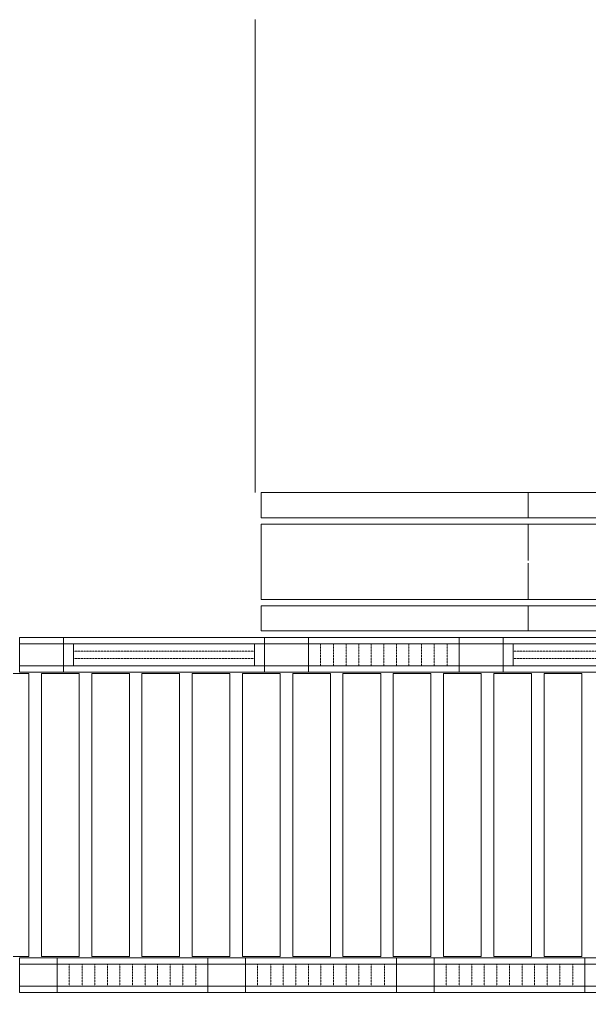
# Model space of a CAD drawing. Header units: millimetres. Extents: x -962357 to -591296, y -223672 to 59420.
# Drawn here: x -768230 to -763693, y -223672 to -215929 of the extents above; entities that cross this region are included whole.
import ezdxf

# ---------------------------------------------------------------- set-up
doc = ezdxf.new("R2010")
doc.units = ezdxf.units.MM
doc.linetypes.add('DPA_Hidden 50', pattern=[3, 2, -1])
doc.layers.add('A-CLNG', color=2, linetype='Continuous', lineweight=9)
doc.layers.add('A-GLAZ-CURT', color=2, linetype='Continuous', lineweight=9)

# ---------------------------------------------------------------- blocks, each defined once
blk = doc.blocks.new('DPA_CP_Metal Ceiling Panel - Vertical Panel with Gap-11114031-4160-01 UPPER PLATFORM LEVEL - REFLECTED CEILING PLAN')
at = {"layer": 'A-GLAZ-CURT'}
for p, q in [((-849807.4, 2689), (-849807.4, 439)), ((-849507.4, 2689), (-849807.4, 2689)), ((-849507.4, 2689), (-849807.4, 2689)), ((-849807.4, 2689), (-849807.4, 439)), ((-849807.4, 439), (-849807.4, 2689)), ((-849807.4, 2689), (-849507.4, 2689)), ((-849507.4, 2689), (-849507.4, 439)), ((-849507.4, 439), (-849507.4, 2689)), ((-849507.4, 2689), (-849507.4, 439)), ((-849507.4, 439), (-849807.4, 439)), ((-849807.4, 439), (-849507.4, 439)), ((-849507.4, 439), (-849807.4, 439))]:
    blk.add_line(p, q, dxfattribs=at)
blk = doc.blocks.new('System Panel - DPA-AR_Metal Ceiling Rectangular Panel-V25-4160-01 UPPER PLATFORM LEVEL - REFLECTED CEILING PLAN')
at = {"layer": 'A-GLAZ-CURT'}
for p, q in [((-814257.4, 3229), (-816382.4, 3229)), ((-816382.4, 3229), (-816382.4, 3029)), ((-816382.4, 3029), (-816382.4, 3229)), ((-816382.4, 3229), (-814257.4, 3229)), ((-814257.4, 3029), (-814257.4, 3229)), ((-814257.4, 3229), (-814257.4, 3029)), ((-816382.4, 3029), (-814257.4, 3029)), ((-814257.4, 3029), (-816382.4, 3029))]:
    blk.add_line(p, q, dxfattribs=at)
blk = doc.blocks.new('System Panel - DPA-AR_Metal Ceiling Rectangular Panel-V45-4160-01 UPPER PLATFORM LEVEL - REFLECTED CEILING PLAN')
at = {"layer": 'A-GLAZ-CURT'}
for p, q in [((-763507.2, 4129), (-764182.4, 4129)), ((-764182.4, 4129), (-764182.4, 3929)), ((-764182.4, 3929), (-764182.4, 4129)), ((-764182.4, 4129), (-762805.8, 4129)), ((-762805.8, 4129), (-763498.6, 4129)), ((-761782.4, 4129), (-762785.8, 4129)), ((-762785.8, 4129), (-761782.4, 4129)), ((-761782.4, 3929), (-761782.4, 4129)), ((-761782.4, 4129), (-761782.4, 3929)), ((-764182.4, 3929), (-761782.4, 3929)), ((-761782.4, 3929), (-764182.4, 3929))]:
    blk.add_line(p, q, dxfattribs=at)
blk = doc.blocks.new('System Panel - DPA-AR_Metal Ceiling Rectangular Panel-13139259-4160-01 UPPER PLATFORM LEVEL - REFLECTED CEILING PLAN')
at = {"layer": 'A-GLAZ-CURT'}
for p, q in [((-741107.4, 4129), (-743507.4, 4129)), ((-743507.4, 4129), (-743507.4, 3929)), ((-743507.4, 3929), (-743507.4, 4129)), ((-743507.4, 4129), (-741107.4, 4129)), ((-741107.4, 3929), (-741107.4, 4129)), ((-741107.4, 4129), (-741107.4, 3929)), ((-743507.4, 3929), (-741107.4, 3929)), ((-741107.4, 3929), (-743507.4, 3929))]:
    blk.add_line(p, q, dxfattribs=at)
blk = doc.blocks.new('System Panel - DPA-AR_Metal Ceiling Rectangular Panel-V34-4160-01 UPPER PLATFORM LEVEL - REFLECTED CEILING PLAN')
at = {"layer": 'A-GLAZ-CURT'}
for p, q in [((-809782.3, 3879), (-811907.3, 3879)), ((-811907.3, 3879), (-811907.3, 3279)), ((-811907.3, 3279), (-811907.3, 3879)), ((-811907.3, 3879), (-809782.3, 3879)), ((-809782.3, 3589), (-809782.3, 3879)), ((-809782.3, 3879), (-809782.3, 3589)), ((-809782.3, 3279), (-809782.3, 3569)), ((-809782.3, 3569), (-809782.3, 3279)), ((-811907.3, 3279), (-809782.3, 3279)), ((-809782.3, 3279), (-811907.3, 3279))]:
    blk.add_line(p, q, dxfattribs=at)
blk = doc.blocks.new('System Panel - DPA-AR_Metal Ceiling Rectangular Panel-V35-4160-01 UPPER PLATFORM LEVEL - REFLECTED CEILING PLAN')
at = {"layer": 'A-GLAZ-CURT'}
for p, q in [((-807382.3, 3879), (-809782.3, 3879)), ((-809782.3, 3879), (-809782.3, 3589)), ((-809782.3, 3589), (-809782.3, 3879)), ((-809782.3, 3879), (-807382.3, 3879)), ((-807382.3, 3589), (-807382.3, 3879)), ((-807382.3, 3879), (-807382.3, 3589)), ((-809782.3, 3569), (-809782.3, 3279)), ((-809782.3, 3279), (-809782.3, 3569)), ((-807382.3, 3279), (-807382.3, 3569)), ((-807382.3, 3569), (-807382.3, 3279)), ((-809782.3, 3279), (-807382.3, 3279)), ((-807382.3, 3279), (-809782.3, 3279))]:
    blk.add_line(p, q, dxfattribs=at)
blk = doc.blocks.new('DPA_CP_Metal Ceiling Luminaire2 - Linear Luminaire-12404975-4160-01 UPPER PLATFORM LEVEL - REFLECTED CEILING PLAN')
at = {"layer": 'A-GLAZ-CURT'}
for p, q in [((-786932.4, 2701.5), (-786932.4, 2976.5)), ((-786932.4, 2976.5), (-785732.4, 2976.5)), ((-786932.4, 2976.5), (-786932.4, 2701.5)), ((-785732.4, 2976.5), (-786932.4, 2976.5)), ((-786932.4, 2976.5), (-785732.4, 2976.5)), ((-785732.4, 2976.5), (-785732.4, 2701.5)), ((-785732.4, 2701.5), (-785732.4, 2976.5)), ((-786932.4, 2939), (-786932.4, 2701.5)), ((-786932.4, 2926.5), (-785732.4, 2926.5)), ((-785732.4, 2939), (-785732.4, 2701.5)), ((-786932.4, 2751.5), (-785732.4, 2751.5)), ((-785732.4, 2701.5), (-786932.4, 2701.5)), ((-785732.4, 2701.5), (-786932.4, 2701.5)), ((-786932.4, 2701.5), (-785732.4, 2701.5))]:
    blk.add_line(p, q, dxfattribs=at)
at = {"layer": 'A-GLAZ-CURT', "linetype": 'DPA_Hidden 50'}
for p, q in [((-786837.4, 2926.5), (-786837.4, 2751.5)), ((-786732.4, 2926.5), (-786732.4, 2751.5)), ((-786632.4, 2926.5), (-786632.4, 2751.5)), ((-786532.4, 2926.5), (-786532.4, 2751.5)), ((-786432.4, 2926.5), (-786432.4, 2751.5)), ((-786332.4, 2926.5), (-786332.4, 2751.5)), ((-786232.4, 2926.5), (-786232.4, 2751.5)), ((-786132.4, 2926.5), (-786132.4, 2751.5)), ((-786032.4, 2926.5), (-786032.4, 2751.5)), ((-785932.4, 2926.5), (-785932.4, 2751.5)), ((-785827.4, 2926.5), (-785827.4, 2751.5))]:
    blk.add_line(p, q, dxfattribs=at)
blk = doc.blocks.new('DPA_CP_Metal Ceiling Panel1 - Horizontal with Gap-13297912-4160-01 UPPER PLATFORM LEVEL - REFLECTED CEILING PLAN')
at = {"layer": 'A-GLAZ-CURT'}
for p, q in [((-786232.4, 151.5), (-786232.4, 426.5)), ((-786232.4, 151.5), (-786232.4, 426.5)), ((-786232.4, 426.5), (-785932.4, 426.5)), ((-786232.4, 426.5), (-785932.4, 426.5)), ((-786232.4, 151.5), (-786232.4, 426.5)), ((-785932.4, 151.5), (-785932.4, 426.5)), ((-785932.4, 426.5), (-785932.4, 151.5)), ((-785932.4, 426.5), (-785932.4, 151.5)), ((-786232.4, 376.5), (-785932.4, 376.5)), ((-786232.4, 201.5), (-785932.4, 201.5)), ((-786232.4, 151.5), (-785932.4, 151.5)), ((-785932.4, 151.5), (-786232.4, 151.5)), ((-785932.4, 151.5), (-786232.4, 151.5))]:
    blk.add_line(p, q, dxfattribs=at)
blk = doc.blocks.new('DPA_CP_Metal Ceiling Air Supply1 - Linear Diffuser Air Supply-12404980-4160-01 UPPER PLATFORM LEVEL - REFLECTED CEILING PLAN')
at = {"layer": 'A-GLAZ-CURT'}
for p, q in [((-788882.4, 2701.5), (-788882.4, 2976.5)), ((-788882.4, 2976.5), (-787282.4, 2976.5)), ((-788882.4, 2701.5), (-788882.4, 2976.5)), ((-788882.4, 2976.5), (-787282.4, 2976.5)), ((-788882.4, 2976.5), (-787282.4, 2976.5)), ((-788882.4, 2701.5), (-788882.4, 2976.5)), ((-787282.4, 2701.5), (-787282.4, 2976.5)), ((-787282.4, 2976.5), (-787282.4, 2701.5)), ((-787282.4, 2976.5), (-787282.4, 2701.5)), ((-787282.4, 2926.5), (-788882.4, 2926.5)), ((-788802.4, 2926.5), (-788802.4, 2751.5)), ((-787362.4, 2926.5), (-787362.4, 2751.5)), ((-787282.4, 2751.5), (-788882.4, 2751.5)), ((-788882.4, 2701.5), (-787282.4, 2701.5)), ((-787282.4, 2701.5), (-788882.4, 2701.5)), ((-787282.4, 2701.5), (-788882.4, 2701.5))]:
    blk.add_line(p, q, dxfattribs=at)
at = {"layer": 'A-GLAZ-CURT', "linetype": 'DPA_Hidden 50'}
for p, q in [((-787362.4, 2868.2), (-788802.4, 2868.2)), ((-787362.4, 2809.9), (-788802.4, 2809.9))]:
    blk.add_line(p, q, dxfattribs=at)
blk = doc.blocks.new('DPA_CP_Metal Ceiling Panel1 - Horizontal with Gap-16028279-4160-01 UPPER PLATFORM LEVEL - REFLECTED CEILING PLAN')
at = {"layer": 'A-GLAZ-CURT'}
for p, q in [((-787282.4, 2701.5), (-787282.4, 2976.5)), ((-787282.4, 2701.5), (-787282.4, 2976.5)), ((-787282.4, 2976.5), (-786932.4, 2976.5)), ((-787282.4, 2976.5), (-786932.4, 2976.5)), ((-787282.4, 2701.5), (-787282.4, 2976.5)), ((-786932.4, 2701.5), (-786932.4, 2976.5)), ((-786932.4, 2976.5), (-786932.4, 2701.5)), ((-786932.4, 2976.5), (-786932.4, 2701.5)), ((-787282.4, 2926.5), (-786932.4, 2926.5)), ((-787282.4, 2751.5), (-786932.4, 2751.5)), ((-787282.4, 2701.5), (-786932.4, 2701.5)), ((-786932.4, 2701.5), (-787282.4, 2701.5)), ((-786932.4, 2701.5), (-787282.4, 2701.5))]:
    blk.add_line(p, q, dxfattribs=at)

msp = doc.modelspace()

# ---------------------------------------------------------------- linework, layer by layer
at = {"layer": 'A-CLNG'}
msp.add_line((-766352.6, -219694.4), (-766352.6, -215929.4), dxfattribs=at)

# ---------------------------------------------------------------- block references
at = {"layer": 'A-GLAZ-CURT'}
for name, p in [('System Panel - DPA-AR_Metal Ceiling Rectangular Panel-V25-4160-01 UPPER PLATFORM LEVEL - REFLECTED CEILING PLAN', (50077.4, -222923.5)), ('System Panel - DPA-AR_Metal Ceiling Rectangular Panel-V45-4160-01 UPPER PLATFORM LEVEL - REFLECTED CEILING PLAN', (2.4, -223823.5)), ('System Panel - DPA-AR_Metal Ceiling Rectangular Panel-V34-4160-01 UPPER PLATFORM LEVEL - REFLECTED CEILING PLAN', (45602.3, -223823.5)), ('System Panel - DPA-AR_Metal Ceiling Rectangular Panel-V35-4160-01 UPPER PLATFORM LEVEL - REFLECTED CEILING PLAN', (45602.3, -223823.5)), ('System Panel - DPA-AR_Metal Ceiling Rectangular Panel-V25-4160-01 UPPER PLATFORM LEVEL - REFLECTED CEILING PLAN', (50077.4, -223823.5)), ('System Panel - DPA-AR_Metal Ceiling Rectangular Panel-13139259-4160-01 UPPER PLATFORM LEVEL - REFLECTED CEILING PLAN', (-20672.6, -224723.5)), ('DPA_CP_Metal Ceiling Panel1 - Horizontal with Gap-16028279-4160-01 UPPER PLATFORM LEVEL - REFLECTED CEILING PLAN', (19052.4, -223823.5)), ('DPA_CP_Metal Ceiling Panel1 - Horizontal with Gap-16028279-4160-01 UPPER PLATFORM LEVEL - REFLECTED CEILING PLAN', (19052.4, -223823.5)), ('DPA_CP_Metal Ceiling Air Supply1 - Linear Diffuser Air Supply-12404980-4160-01 UPPER PLATFORM LEVEL - REFLECTED CEILING PLAN', (21002.4, -223823.5)), ('DPA_CP_Metal Ceiling Air Supply1 - Linear Diffuser Air Supply-12404980-4160-01 UPPER PLATFORM LEVEL - REFLECTED CEILING PLAN', (21002.4, -223823.5)), ('DPA_CP_Metal Ceiling Panel1 - Horizontal with Gap-16028279-4160-01 UPPER PLATFORM LEVEL - REFLECTED CEILING PLAN', (21002.4, -223823.5)), ('DPA_CP_Metal Ceiling Panel1 - Horizontal with Gap-16028279-4160-01 UPPER PLATFORM LEVEL - REFLECTED CEILING PLAN', (21002.4, -223823.5)), ('DPA_CP_Metal Ceiling Luminaire2 - Linear Luminaire-12404975-4160-01 UPPER PLATFORM LEVEL - REFLECTED CEILING PLAN', (21002.4, -223823.5)), ('DPA_CP_Metal Ceiling Luminaire2 - Linear Luminaire-12404975-4160-01 UPPER PLATFORM LEVEL - REFLECTED CEILING PLAN', (21002.4, -223823.5)), ('DPA_CP_Metal Ceiling Panel1 - Horizontal with Gap-16028279-4160-01 UPPER PLATFORM LEVEL - REFLECTED CEILING PLAN', (22552.4, -223823.5)), ('DPA_CP_Metal Ceiling Panel1 - Horizontal with Gap-16028279-4160-01 UPPER PLATFORM LEVEL - REFLECTED CEILING PLAN', (22552.4, -223823.5)), ('DPA_CP_Metal Ceiling Air Supply1 - Linear Diffuser Air Supply-12404980-4160-01 UPPER PLATFORM LEVEL - REFLECTED CEILING PLAN', (24502.4, -223823.5)), ('DPA_CP_Metal Ceiling Air Supply1 - Linear Diffuser Air Supply-12404980-4160-01 UPPER PLATFORM LEVEL - REFLECTED CEILING PLAN', (24502.4, -223823.5)), ('DPA_CP_Metal Ceiling Panel - Vertical Panel with Gap-11114031-4160-01 UPPER PLATFORM LEVEL - REFLECTED CEILING PLAN', (81352.4, -223823.5)), ('DPA_CP_Metal Ceiling Panel - Vertical Panel with Gap-11114031-4160-01 UPPER PLATFORM LEVEL - REFLECTED CEILING PLAN', (81752.4, -223823.5)), ('DPA_CP_Metal Ceiling Panel - Vertical Panel with Gap-11114031-4160-01 UPPER PLATFORM LEVEL - REFLECTED CEILING PLAN', (82152.4, -223823.5)), ('DPA_CP_Metal Ceiling Panel - Vertical Panel with Gap-11114031-4160-01 UPPER PLATFORM LEVEL - REFLECTED CEILING PLAN', (82552.4, -223823.5)), ('DPA_CP_Metal Ceiling Panel - Vertical Panel with Gap-11114031-4160-01 UPPER PLATFORM LEVEL - REFLECTED CEILING PLAN', (82952.4, -223823.5)), ('DPA_CP_Metal Ceiling Panel - Vertical Panel with Gap-11114031-4160-01 UPPER PLATFORM LEVEL - REFLECTED CEILING PLAN', (83352.4, -223823.5)), ('DPA_CP_Metal Ceiling Panel - Vertical Panel with Gap-11114031-4160-01 UPPER PLATFORM LEVEL - REFLECTED CEILING PLAN', (83752.4, -223823.5)), ('DPA_CP_Metal Ceiling Panel - Vertical Panel with Gap-11114031-4160-01 UPPER PLATFORM LEVEL - REFLECTED CEILING PLAN', (84152.4, -223823.5)), ('DPA_CP_Metal Ceiling Panel - Vertical Panel with Gap-11114031-4160-01 UPPER PLATFORM LEVEL - REFLECTED CEILING PLAN', (84552.4, -223823.5)), ('DPA_CP_Metal Ceiling Panel - Vertical Panel with Gap-11114031-4160-01 UPPER PLATFORM LEVEL - REFLECTED CEILING PLAN', (84952.4, -223823.5)), ('DPA_CP_Metal Ceiling Panel - Vertical Panel with Gap-11114031-4160-01 UPPER PLATFORM LEVEL - REFLECTED CEILING PLAN', (85352.4, -223823.5)), ('DPA_CP_Metal Ceiling Panel - Vertical Panel with Gap-11114031-4160-01 UPPER PLATFORM LEVEL - REFLECTED CEILING PLAN', (85752.4, -223823.5)), ('DPA_CP_Metal Ceiling Panel1 - Horizontal with Gap-13297912-4160-01 UPPER PLATFORM LEVEL - REFLECTED CEILING PLAN', (18002.4, -223823.5)), ('DPA_CP_Metal Ceiling Luminaire2 - Linear Luminaire-12404975-4160-01 UPPER PLATFORM LEVEL - REFLECTED CEILING PLAN', (19002.4, -226373.5)), ('DPA_CP_Metal Ceiling Panel1 - Horizontal with Gap-13297912-4160-01 UPPER PLATFORM LEVEL - REFLECTED CEILING PLAN', (19502.4, -223823.5)), ('DPA_CP_Metal Ceiling Luminaire2 - Linear Luminaire-12404975-4160-01 UPPER PLATFORM LEVEL - REFLECTED CEILING PLAN', (20502.4, -226373.5)), ('DPA_CP_Metal Ceiling Panel1 - Horizontal with Gap-13297912-4160-01 UPPER PLATFORM LEVEL - REFLECTED CEILING PLAN', (21002.4, -223823.5)), ('DPA_CP_Metal Ceiling Luminaire2 - Linear Luminaire-12404975-4160-01 UPPER PLATFORM LEVEL - REFLECTED CEILING PLAN', (22002.4, -226373.5)), ('DPA_CP_Metal Ceiling Panel1 - Horizontal with Gap-13297912-4160-01 UPPER PLATFORM LEVEL - REFLECTED CEILING PLAN', (22502.4, -223823.5))]:
    msp.add_blockref(name, p, dxfattribs=at)

doc.saveas('drawing.dxf')
